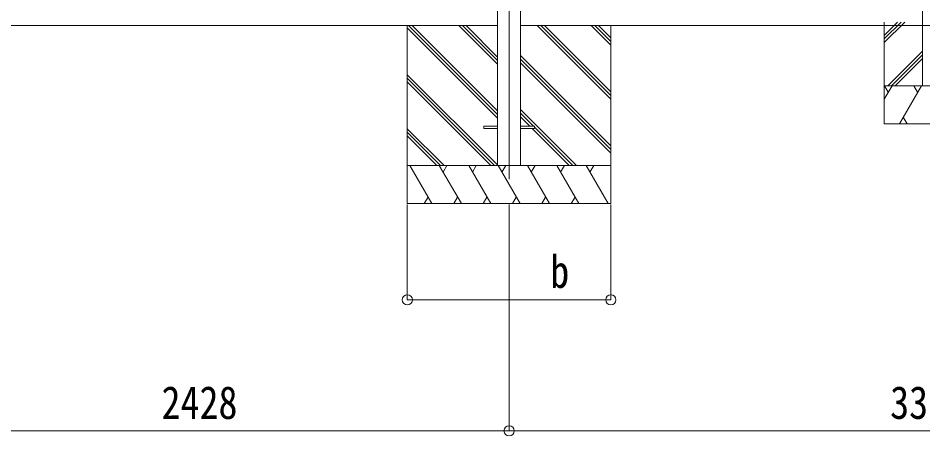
# Model space of a CAD drawing. Units: millimetres at full size, sheet at 1:40. Extents: x -11181 to 11305, y -7804 to 7716.
# Drawn here: x 3572 to 7128, y -2309 to -667 of the extents above; entities that cross this region are included whole.
import ezdxf
from ezdxf.enums import TextEntityAlignment as Align

# ---------------------------------------------------------------- set-up
doc = ezdxf.new("R2010")
doc.units = ezdxf.units.MM
doc.header["$LTSCALE"] = 40
doc.header["$PDMODE"] = 32
doc.header["$PDSIZE"] = 40
for name, color, linetype, lineweight in [('0-0_0', 7, 'Continuous', 9), ('0-1_本体', 4, 'Continuous', 9), ('0-2_部品', 7, 'Continuous', 9), ('0-8_PARTS2', 2, 'Continuous', 9), ('0-A_寸法', 6, 'Continuous', 9), ('1-0_FRAME', 7, 'Continuous', 9), ('1-3_NOTPRINT', 6, 'Continuous', 9)]:
    doc.layers.add(name, color=color, linetype=linetype, lineweight=lineweight)
doc.styles.add('ＭＳ ゴシック', font='')
doc.styles.get('ＭＳ ゴシック').set_extended_font_data('MS Gothic')

msp = doc.modelspace()

# ---------------------------------------------------------------- linework, layer by layer
at = {"layer": '0-0_0'}
for p, q in [((3118.92, -695.71), (4958.52, -695.71)), ((5456.52, -695.71), (3616.92, -695.71)), ((5101.72, -695.71), (5101.72, -1395.71)), ((5456.52, -1060.02), (5101.72, -705.22)), ((5456.52, -1045.88), (5106.35, -695.71)), ((5456.52, -1031.74), (5120.49, -695.71)), ((5456.52, -847.89), (5304.34, -695.71)), ((5456.52, -833.75), (5318.48, -695.71)), ((5456.52, -819.61), (5332.62, -695.71)), ((8756.52, -695.71), (5546.92, -695.71)), ((5901.72, -984.72), (5612.71, -695.71)), ((5901.72, -970.58), (5626.85, -695.71)), ((5901.72, -956.44), (5640.99, -695.71)), ((5901.72, -772.59), (5824.84, -695.71)), ((5901.72, -758.45), (5838.98, -695.71)), ((5901.72, -744.31), (5853.12, -695.71)), ((5901.72, -695.71), (5901.72, -1395.71)), ((5901.72, -1168.57), (5546.92, -813.77)), ((5901.72, -1182.71), (5546.92, -827.91)), ((5901.72, -1196.85), (5546.92, -842.05)), ((5456.52, -1243.87), (5101.72, -889.07)), ((5444.22, -1245.71), (5101.72, -903.21)), ((5430.08, -1245.71), (5101.72, -917.35)), ((5766.73, -1245.71), (5546.92, -1025.9)), ((5598.08, -1091.2), (5546.92, -1040.04)), ((5583.94, -1091.2), (5546.92, -1054.19)), ((5246.23, -1245.71), (5101.72, -1101.2)), ((5738.45, -1245.71), (5592.94, -1100.2)), ((5752.59, -1245.71), (5601.72, -1094.84)), ((5232.09, -1245.71), (5101.72, -1115.34)), ((5217.95, -1245.71), (5101.72, -1129.49)), ((5101.72, -1245.71), (5901.72, -1245.71)), ((5198.61, -1395.71), (5112.01, -1245.71)), ((5314.08, -1395.71), (5227.48, -1245.71)), ((5257.48, -1245.71), (5242.48, -1271.69)), ((5429.55, -1395.71), (5342.95, -1245.71)), ((5357.95, -1271.69), (5372.95, -1245.71)), ((5545.02, -1395.71), (5458.42, -1245.71)), ((5473.42, -1271.69), (5488.42, -1245.71)), ((5660.49, -1395.71), (5573.89, -1245.71)), ((5588.89, -1271.69), (5603.89, -1245.71)), ((5775.96, -1395.71), (5689.36, -1245.71)), ((5704.36, -1271.69), (5719.36, -1245.71)), ((5891.43, -1395.71), (5804.83, -1245.71)), ((5819.83, -1271.69), (5834.83, -1245.71)), ((5183.61, -1369.73), (5168.61, -1395.71)), ((5299.08, -1369.73), (5284.09, -1395.71)), ((5414.55, -1369.73), (5399.55, -1395.71)), ((5530.02, -1369.73), (5515.02, -1395.71)), ((5645.49, -1369.73), (5630.49, -1395.71)), ((5760.96, -1369.73), (5745.97, -1395.71)), ((5901.72, -1395.71), (5101.72, -1395.71))]:
    msp.add_line(p, q, dxfattribs=at)
at = {"layer": '0-1_本体'}
for p, q in [((5456.52, 1910.35), (5456.52, -1245.73)), ((5546.92, 1910.35), (5546.92, -1245.73))]:
    msp.add_line(p, q, dxfattribs=at)
at = {"layer": '0-2_部品', "color": 4}
for p, q in [((5401.92, -1091.2), (5401.92, -1100.2)), ((5456.92, -1091.2), (5401.92, -1091.2)), ((5456.92, -1100.2), (5401.92, -1100.2)), ((5601.92, -1091.2), (5546.92, -1091.2)), ((5601.92, -1100.2), (5546.92, -1100.2)), ((5601.92, -1091.2), (5601.92, -1100.2))]:
    msp.add_line(p, q, dxfattribs=at)
at = {"layer": '0-8_PARTS2'}
msp.add_line((5501.72, 2075.89), (5501.72, -1299.34), dxfattribs=at)
at = {"layer": '0-A_寸法'}
for p, q in [((5501.72, -2288.59), (5501.72, -1399.19)), ((5901.72, -1773.6), (5901.72, -1399.19)), ((3073.72, -2288.59), (5501.72, -2288.59)), ((8801.72, -2288.59), (5501.72, -2288.59))]:
    msp.add_line(p, q, dxfattribs=at)
msp.add_lwpolyline([(5901.72, -1773.6), (5101.72, -1773.6), (5101.72, -1399.19)], dxfattribs=at)
for p in [(5101.72, -1773.6), (5901.72, -1773.6), (5501.72, -2288.59)]:
    msp.add_point(p, dxfattribs=at)
at = {"layer": '1-0_FRAME'}
for p, q in [((6976.72, -682.23), (6976.72, -1082.23)), ((6976.72, -734.58), (7029.07, -682.23)), ((6976.72, -748.72), (7043.21, -682.23)), ((6976.72, -762.86), (7057.35, -682.23)), ((6991.2, -932.23), (7126.72, -796.71)), ((7005.34, -932.23), (7126.72, -810.85)), ((7019.48, -932.23), (7126.72, -824.99)), ((6976.72, -985.34), (7007.39, -932.23)), ((6976.72, -932.23), (7326.72, -932.23)), ((6992.39, -958.21), (6977.38, -932.23)), ((7036.26, -1082.23), (7122.86, -932.23)), ((7107.86, -958.21), (7092.86, -932.23)), ((7051.25, -1056.25), (7066.25, -1082.23)), ((6976.72, -1082.23), (7326.72, -1082.23))]:
    msp.add_line(p, q, dxfattribs=at)
at = {"layer": '1-3_NOTPRINT', "color": 4}
msp.add_line((7126.72, 1898.41), (7126.72, -932.23), dxfattribs=at)

# ---------------------------------------------------------------- texts
at = {"layer": '0-A_寸法', "color": 7, "style": 'ＭＳ ゴシック', "width": 0.85}
for s, p in [('b', (5663.72, -1765.6)), ('2428', (4135.72, -2280.59)), ('3300', (6999.72, -2280.59))]:
    msp.add_text(s, height=129, dxfattribs=at).set_placement(p, align=Align.BOTTOM_LEFT)

doc.saveas('drawing.dxf')
